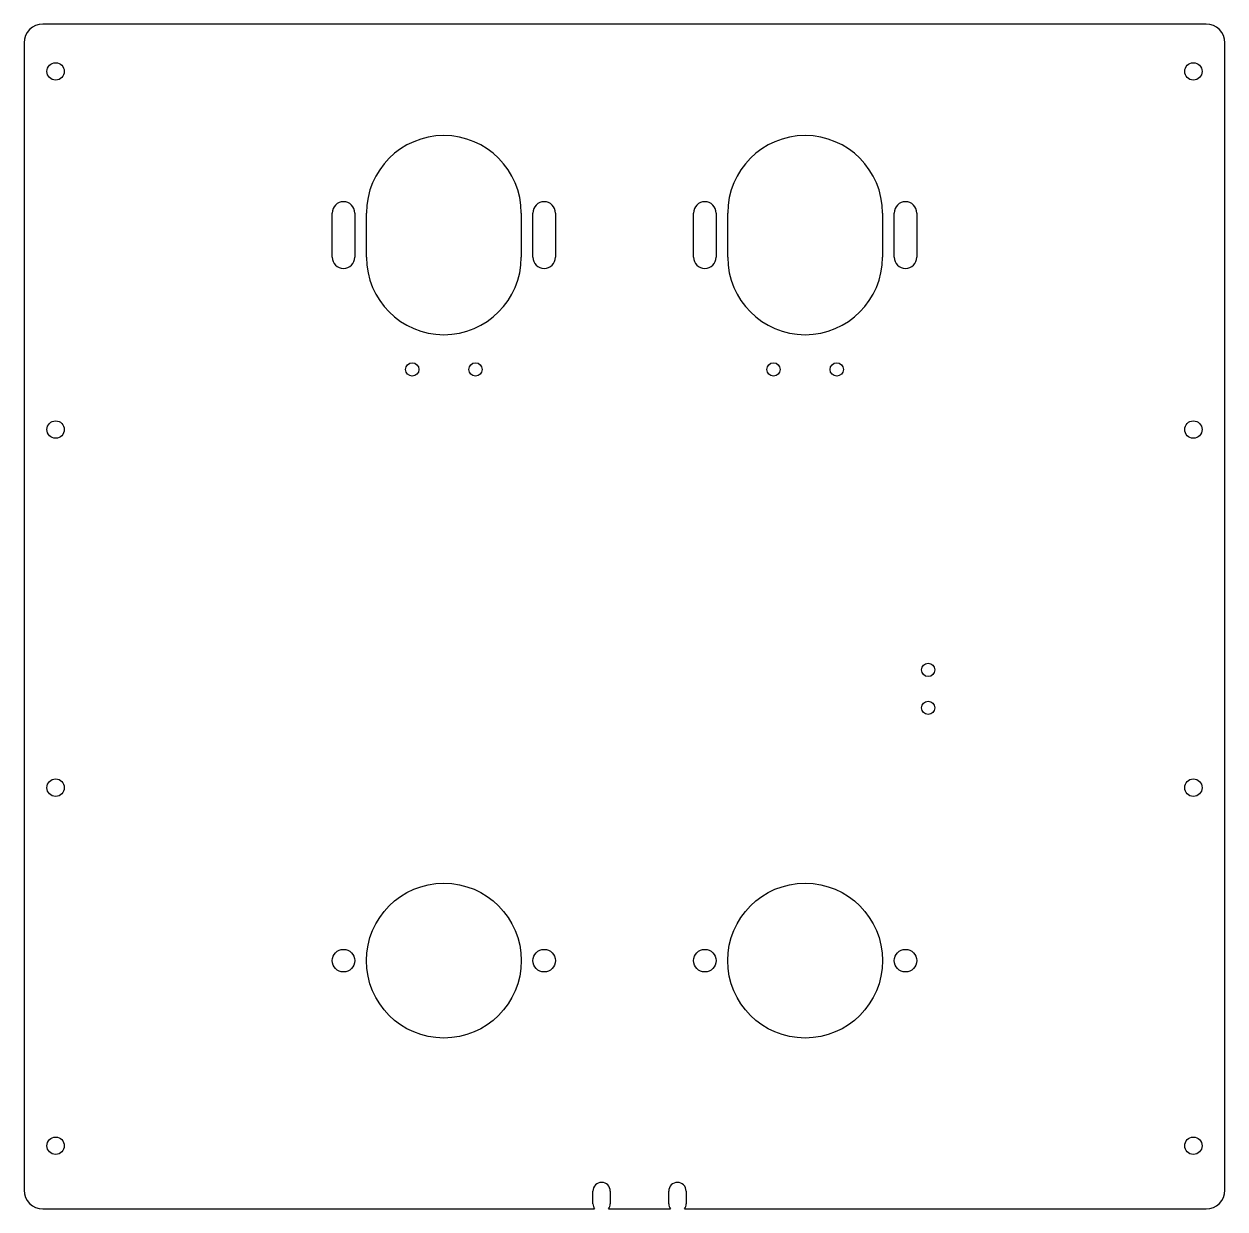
# Model space of a CAD drawing. Header units: millimetres. Extents: x -190 to 190, y 331 to 706.
import ezdxf

# ---------------------------------------------------------------- set-up
doc = ezdxf.new("R2010")
doc.units = ezdxf.units.MM

msp = doc.modelspace()

# ---------------------------------------------------------------- linework, layer by layer
for p, q in [((184, 706.35, -3.17), (-184, 706.35, -3.17)), ((-190, 700.35, -3.17), (-190, 337.35, -3.17)), ((190, 337.35, -3.17), (190, 700.35, -3.17)), ((-92.48, 632.54, -3.17), (-92.48, 646.54, -3.17)), ((-85.33, 646.54, -3.17), (-85.33, 632.54, -3.17)), ((-81.65, 632.54, -3.17), (-81.65, 646.54, -3.17)), ((-32.65, 646.54, -3.17), (-32.65, 632.54, -3.17)), ((-28.98, 632.54, -3.17), (-28.98, 646.54, -3.17)), ((-21.83, 646.54, -3.17), (-21.83, 632.54, -3.17)), ((21.83, 632.54, -3.17), (21.83, 646.54, -3.17)), ((28.98, 646.54, -3.17), (28.98, 632.54, -3.17)), ((32.65, 632.54, -3.17), (32.65, 646.54, -3.17)), ((81.65, 646.54, -3.17), (81.65, 632.54, -3.17)), ((85.33, 632.54, -3.17), (85.33, 646.54, -3.17)), ((92.48, 646.54, -3.17), (92.48, 632.54, -3.17)), ((-9.99, 333, -3.17), (-9.99, 337, -3.17)), ((-4.49, 337, -3.17), (-4.49, 333, -3.17)), ((14.01, 333, -3.17), (14.01, 337, -3.17)), ((19.51, 337, -3.17), (19.51, 333, -3.17)), ((-184, 331.35, -3.17), (-9.44, 331.35, -3.17)), ((-5.04, 331.35, -3.17), (14.56, 331.35, -3.17)), ((18.96, 331.35, -3.17), (184, 331.35, -3.17))]:
    msp.add_line(p, q)
for centre, radius in [((-180, 691.35, -3.17), 2.75), ((180, 691.35, -3.17), 2.75), ((-67.15, 597.04, -3.17), 2.1), ((-47.15, 597.04, -3.17), 2.1), ((47.15, 597.04, -3.17), 2.1), ((67.15, 597.04, -3.17), 2.1), ((-180, 578.02, -3.17), 2.75), ((180, 578.02, -3.17), 2.75), ((96.09, 501.95, -3.17), 2.1), ((96.09, 489.95, -3.17), 2.1), ((-180, 464.68, -3.17), 2.75), ((180, 464.68, -3.17), 2.75), ((-57.15, 409.94, -3.17), 24.5), ((57.15, 409.94, -3.17), 24.5), ((-88.9, 409.94, -3.17), 3.57), ((-25.4, 409.94, -3.17), 3.57), ((25.4, 409.94, -3.17), 3.57), ((88.9, 409.94, -3.17), 3.57), ((-180, 351.35, -3.17), 2.75), ((180, 351.35, -3.17), 2.75)]:
    msp.add_circle(centre, radius)
for centre, radius, start, end in [((-184, 700.35, -3.17), 6, 90, 180), ((184, 700.35, -3.17), 6, 0, 90), ((-57.15, 646.54, -3.17), 24.5, 0, 180), ((57.15, 646.54, -3.17), 24.5, 0, 180), ((-88.9, 646.54, -3.17), 3.57, 0, 180), ((-25.4, 646.54, -3.17), 3.57, 0, 180), ((25.4, 646.54, -3.17), 3.57, 0, 180), ((88.9, 646.54, -3.17), 3.57, 0, 180), ((-88.9, 632.54, -3.17), 3.57, 180, 360), ((-57.15, 632.54, -3.17), 24.5, 180, 360), ((-25.4, 632.54, -3.17), 3.57, 180, 360), ((25.4, 632.54, -3.17), 3.57, 180, 360), ((57.15, 632.54, -3.17), 24.5, 180, 360), ((88.9, 632.54, -3.17), 3.57, 180, 360), ((-7.24, 337, -3.17), 2.75, 0, 180), ((16.76, 337, -3.17), 2.75, 0, 180), ((-184, 337.35, -3.17), 6, 180, 270), ((184, 337.35, -3.17), 6, -90, 0), ((-7.24, 333, -3.17), 2.75, 180, 216.8699), ((-7.24, 333, -3.17), 2.75, 323.1301, 360), ((16.76, 333, -3.17), 2.75, 180, 216.8699), ((16.76, 333, -3.17), 2.75, 323.1301, 360)]:
    msp.add_arc(centre, radius, start, end)

doc.saveas('drawing.dxf')
